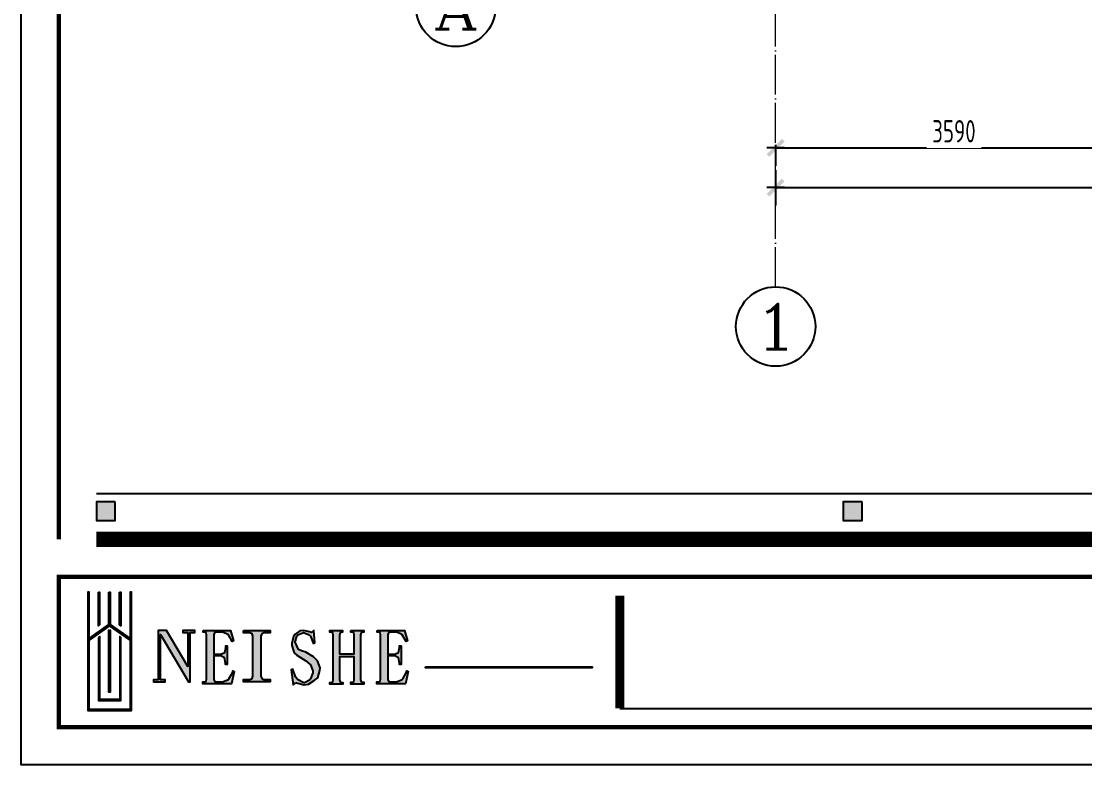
# Model space of a CAD drawing. Header units: inches. Extents: x -50945 to 250244, y -404780 to 18493.
# Drawn here: x 91323 to 102031, y -292400 to -284912 of the extents above; entities that cross this region are included whole.
import ezdxf
from ezdxf.enums import TextEntityAlignment as Align

# ---------------------------------------------------------------- set-up
doc = ezdxf.new("R2010")
doc.units = ezdxf.units.IN
doc.header["$MEASUREMENT"] = 0
doc.linetypes.add('DOTE', pattern=[2.42, 2, -0.2, 0.02, -0.2])
for name, color, linetype in [('15开关布置图-YJ', 2, 'Continuous'), ('AXIS', 1, 'Continuous'), ('AXIS_TEXT', 7, 'Continuous'), ('A图框', 7, 'Continuous'), ('D-ARCHI', 250, 'Continuous'), ('外标注', 50, 'Continuous')]:
    doc.layers.add(name, color=color, linetype=linetype)
doc.styles.add('_TCH_AXIS', font='COMPLEX', dxfattribs={"bigfont": 'GBCBIG'})
doc.styles.add('COMPLEX', font='COMPLEX')
doc.styles.add('HBA-DIMT', font='ARCHS.SHX', dxfattribs={"width": 0.8})
doc.dimstyles.new('HBA_40', dxfattribs={"dimscale": 50, "dimtxt": 2.5, "dimasz": 0.1, "dimexe": 2, "dimexo": 2.5, "dimgap": 0.6, "dimtad": 1, "dimdec": 0, "dimrnd": 5, "dimzin": 0, "dimtxsty": 'HBA-DIMT', "dimblk": 'HBA_DIMENSION_TICK', "dimblk1": 'HBA_DIMENSION_TICK', "dimblk2": 'HBA_DIMENSION_TICK', "dimcen": 0.125, "dimclrd": 44, "dimclre": 44, "dimclrt": 2, "dimadec": 0, "dimazin": 0, "dimtfac": 1, "dimtdec": 0, "dimtix": 1, "dimtmove": 1, "dimatfit": 3, "dimldrblk": 'HBA_Leader_Dot', "dimfxl": 0, "dimtvp": 1, "dimtfill": 1, "dimtolj": 1, "dimtzin": 0, "dimarcsym": 0})

# ---------------------------------------------------------------- blocks, each defined once
blk = doc.blocks.new('HBA_DIMENSION_TICK')
at = {"color": 0, "linetype": 'ByBlock'}
for p, q in [((-10, 0), (0, 0)), ((0, 0), (10, 0))]:
    blk.add_line(p, q, dxfattribs=at)
at = {"color": 50, "linetype": 'ByBlock'}
blk.add_solid([(-10, -7), (-7, -10), (7, 10), (10, 7)], dxfattribs=at)
blk = doc.blocks.new('*D726')
at = {"layer": 'Defpoints', "color": 0, "transparency": 16777216}
for p in [(98919, -285932), (102508, -285932), (102508, -286187)]:
    blk.add_point(p, dxfattribs=at)
at = {"layer": '外标注', "color": 44, "lineweight": -2, "transparency": 16777216}
for p, q in [((98919, -286157), (98919, -286367)), ((98928, -286187), (102499, -286187)), ((102508, -286157), (102508, -286367))]:
    blk.add_line(p, q, dxfattribs=at)
at = {"layer": '外标注', "color": 44, "lineweight": -2, "transparency": 16777216, "xscale": 9, "yscale": 9, "zscale": 9, "rotation": 180}
blk.add_blockref('HBA_DIMENSION_TICK', (98919, -286187), dxfattribs=at)
at = {"layer": '外标注', "color": 44, "lineweight": -2, "transparency": 16777216, "xscale": 9, "yscale": 9, "zscale": 9}
blk.add_blockref('HBA_DIMENSION_TICK', (102508, -286187), dxfattribs=at)
at = {"layer": '外标注', "color": 2, "transparency": 16777216, "insert": (100714, -286020), "char_height": 225, "attachment_point": 5, "style": 'HBA-DIMT', "bg_fill": 3, "box_fill_scale": 1.25, "bg_fill_color": 256, "bg_fill_true_color": 13158600, "bg_fill_transparency": 0}
blk.add_mtext('\\A1;3590', dxfattribs=at)
blk = doc.blocks.new('HBA_Leader_Dot')
at = {"color": 0, "linetype": 'ByBlock'}
blk.add_line((-5, 0), (-10, 0), dxfattribs=at)
at = {"color": 0, "linetype": 'ByBlock', "const_width": 5}
blk.add_lwpolyline([(-2.5, 0, 1), (2.5, 0, 1)], format="xyb", close=True, dxfattribs=at)
blk = doc.blocks.new('*D734')
at = {"layer": 'Defpoints', "color": 0, "transparency": 16777216}
for p in [(98919, -286187), (113619, -286187), (113619, -286587)]:
    blk.add_point(p, dxfattribs=at)
at = {"layer": '外标注', "color": 44, "lineweight": -2, "transparency": 16777216}
for p, q in [((98919, -286412), (98919, -286767)), ((113619, -286412), (113619, -286767)), ((98928, -286587), (113610, -286587))]:
    blk.add_line(p, q, dxfattribs=at)
at = {"layer": '外标注', "color": 44, "lineweight": -2, "transparency": 16777216, "xscale": 9, "yscale": 9, "zscale": 9, "rotation": 180}
blk.add_blockref('HBA_DIMENSION_TICK', (98919, -286587), dxfattribs=at)
at = {"layer": '外标注', "color": 44, "lineweight": -2, "transparency": 16777216, "xscale": 9, "yscale": 9, "zscale": 9}
blk.add_blockref('HBA_DIMENSION_TICK', (113619, -286587), dxfattribs=at)
at = {"layer": '外标注', "color": 2, "transparency": 16777216, "insert": (106269, -286420), "char_height": 225, "attachment_point": 5, "style": 'HBA-DIMT', "bg_fill": 3, "box_fill_scale": 1.25, "bg_fill_color": 256, "bg_fill_true_color": 13158600, "bg_fill_transparency": 0}
blk.add_mtext('\\A1;14700', dxfattribs=at)
blk = doc.blocks.new('_AXISO')
blk.add_circle((0, 0), 0.5)
at = {"layer": 'AXIS_TEXT', "style": 'COMPLEX', "width": 1.041667}
blk.add_attdef('A', text='', height=0.56, dxfattribs=at).set_placement((-0.25, -0.28), (0.25, -0.28), align=Align.FIT)
blk = doc.blocks.new('gegwe')
h = blk.add_hatch(color=9)
h.paths.add_polyline_path([(189652, -49616), (189652, -49028), (189629, -49028), (189629, -49617), (189269, -49867), (189269, -49028), (189267, -49028), (189246, -49028), (189246, -51182), (190039, -51182), (190039, -49027), (190014, -49027), (190014, -49865), (190014, -49868)])
h.paths.add_polyline_path([(190014, -49898), (190014, -51161), (189269, -51161), (189269, -49898), (189642, -49636)], flags=16)
h.paths.add_polyline_path([(189641, -49706), (189653, -49716), (189653, -50844), (189629, -50844), (189629, -49716)], flags=0)
h.paths.add_polyline_path([(189825, -49834), (189847, -49852), (189847, -51000), (189439, -51000), (189439, -49849), (189461, -49834), (189461, -50979), (189825, -50979)], flags=0)
h.paths.add_polyline_path([(189439, -49636), (189459, -49620), (189459, -49028), (189439, -49028)], flags=17)
h.paths.add_polyline_path([(189822, -49620), (189847, -49637), (189847, -49027), (189822, -49027)])
at = {"color": 9}
for points in [[(189267, -49028), (189246, -49028), (189246, -51182), (190039, -51182), (190039, -49027), (190014, -49027), (190014, -49865), (190014, -49868)], [(189269, -49867), (189269, -49028), (189267, -49028)], [(189269, -49867), (189629, -49617), (189629, -49028)], [(189439, -49028), (189459, -49028), (189459, -49620), (189439, -49636), (189439, -49028)], [(189629, -49028), (189650, -49028), (189652, -49028), (189652, -49616), (190014, -49868)], [(190014, -49898), (189642, -49636), (189269, -49898)], [(189641, -49706), (189653, -49716), (189653, -50844), (189629, -50844), (189629, -49716), (189641, -49706)], [(190014, -49898), (190014, -51161), (189269, -51161), (189269, -49898)], [(189439, -49849), (189439, -51000), (189847, -51000), (189847, -49852), (189825, -49834), (189825, -50979), (189461, -50979), (189461, -49834), (189461, -49834), (189439, -49849)]]:
    blk.add_lwpolyline(points, dxfattribs=at)
blk.add_lwpolyline([(189822, -49027), (189842, -49027), (189847, -49027), (189847, -49637), (189822, -49620), (189822, -49027)], close=True, dxfattribs=at)
blk = doc.blocks.new('gegeg')
at = {"layer": 'A图框'}
h = blk.add_hatch(color=256, dxfattribs=at)
h.dxf.hatch_style = 1
h.paths.add_polyline_path([(133887.3, -57732.7), (134062.3, -57732.7), (134062.3, -57557.7), (133887.3, -57557.7)])
h = blk.add_hatch(color=256, dxfattribs=at)
h.dxf.hatch_style = 1
h.paths.add_polyline_path([(140843.5, -57732.7), (141018.5, -57732.7), (141018.5, -57557.7), (140843.5, -57557.7)])
for points in [[(134738.8, -58777.2), (134738.8, -59092.8), (134540, -58756), (134463.5, -58756), (134463.5, -59216.8), (134419.9, -59216.8), (134419.9, -59236.8), (134528.9, -59236.8), (134528.9, -59216.8), (134483.5, -59216.8), (134483.5, -58793.9), (134744.9, -59236.8), (134760.9, -59236.8), (134760.9, -58777.2), (134803.7, -58777.2), (134803.7, -58756), (134692.9, -58756), (134692.9, -58777.2)], [(134913.7, -59211.7), (134909.4, -59229.2), (134893.3, -59234.9), (134879, -59234.9), (134879, -59252.6), (135144.7, -59252.6), (135170.2, -59139.4), (135158.2, -59133.4), (135153.3, -59151.2), (135121.4, -59208.6), (135115.8, -59214), (135061, -59234.9), (135000.2, -59234.9), (134986.4, -59229), (134979.8, -59212.4), (134979.8, -58994.3), (135046.9, -58994.3), (135081.6, -59011.4), (135090.7, -59060.7), (135090.7, -59072.6), (135104.9, -59072.6), (135104.9, -58900.9), (135091, -58900.9), (135091, -58918.6), (135081.7, -58962), (135047.4, -58976.6), (134979.7, -58976.6), (134979.7, -58796.5), (134986.2, -58779.4), (134999.9, -58773.6), (135065.3, -58773.5), (135113.6, -58794.4), (135151, -58860.5), (135162.9, -58854.9), (135137.2, -58756), (134881.4, -58756), (134881.4, -58773.3), (134893.2, -58773.3), (134909.3, -58779.1), (134913.7, -58797.1)], [(135417.1, -58810.7), (135426.3, -58787), (135444.9, -58779.2), (135505.9, -58779.2), (135505.9, -58756), (135255.7, -58756), (135255.7, -58779.4), (135317, -58779.4), (135338.2, -58787.2), (135344.4, -58810.4), (135344.4, -59182), (135338.7, -59205.4), (135316.5, -59213), (135255.5, -59213), (135255.5, -59236.8), (135506.1, -59236.8), (135506, -59213.2), (135445.6, -59213.4), (135426.7, -59205.8), (135417.1, -59182.1)], [(135836.8, -59038.2), (135881.8, -59077.6), (135902.7, -59132.2), (135901.7, -59151.8), (135881.1, -59207.8), (135871.5, -59220.4), (135825, -59243.1), (135812.8, -59242.1), (135761.4, -59214.5), (135741, -59188.7), (135715.9, -59117.6), (135702.1, -59123.3), (135720.7, -59263.5), (135736.8, -59248.4), (135750.7, -59243.1), (135822.9, -59263.2), (135863.1, -59257.2), (135916, -59222.9), (135949.5, -59199), (135968.3, -59131.1), (135971.4, -59104.9), (135945, -59039.9), (135909.1, -59001.6), (135836.9, -58960.3), (135798.3, -58947.2), (135768.3, -58935.3), (135738.5, -58864.4), (135752.5, -58809), (135761.8, -58797.4), (135809, -58778.1), (135815.8, -58777.1), (135868.7, -58796.7), (135879.6, -58811.4), (135909.8, -58880.1), (135921.7, -58873.4), (135912.2, -58756), (135903, -58770.6), (135889.2, -58776.6), (135859.7, -58765.2), (135815.9, -58756.5), (135781.8, -58761.6), (135736.4, -58793.6), (135723.6, -58813), (135706.6, -58877.1), (135707.5, -58896.2), (135729.6, -58963.8), (135754.6, -58986.2)], [(136288.5, -59002.5), (136288.5, -59216.3), (136284, -59234), (136267.9, -59239.9), (136255.6, -59239.9), (136255.6, -59257.6), (136379, -59257.6), (136379, -59239.8), (136367.1, -59239.8), (136353.2, -59234), (136346.3, -59217.5), (136346.3, -58797.2), (136352.9, -58779.7), (136367, -58773.9), (136376.9, -58773.9), (136376.9, -58756), (136258, -58756), (136258, -58773.9), (136267.6, -58773.9), (136283.7, -58779.6), (136288.6, -58797), (136288.6, -58975.1), (136150.2, -58975.1), (136150.2, -58797.1), (136157.3, -58779.6), (136171.5, -58773.9), (136180.4, -58773.9), (136180.4, -58756), (136061.8, -58756), (136061.8, -58773.9), (136071.6, -58773.9), (136088, -58779.6), (136092.6, -58797.2), (136092.6, -59216.5), (136088, -59234.1), (136071.7, -59240.2), (136059.7, -59240.2), (136059.7, -59257.7), (136183.1, -59257.7), (136183.1, -59240), (136171.3, -59240), (136157.3, -59234.6), (136150.5, -59217.5), (136150.5, -59002.5)], [(136534, -59211.7), (136529.7, -59229.2), (136513.6, -59234.9), (136499.3, -59234.9), (136499.3, -59252.6), (136765, -59252.6), (136790.5, -59139.4), (136778.5, -59133.4), (136773.6, -59151.2), (136741.7, -59208.6), (136736.1, -59214), (136681.3, -59234.9), (136620.5, -59234.9), (136606.7, -59229), (136600.1, -59212.4), (136600.1, -58994.3), (136667.2, -58994.3), (136701.9, -59011.4), (136711, -59060.7), (136711, -59072.6), (136725.2, -59072.6), (136725.2, -58900.9), (136711.3, -58900.9), (136711.3, -58918.6), (136702, -58962), (136667.7, -58976.6), (136600, -58976.6), (136600, -58796.5), (136606.5, -58779.4), (136620.2, -58773.6), (136685.6, -58773.5), (136733.9, -58794.4), (136771.3, -58860.5), (136783.2, -58854.9), (136757.5, -58756), (136501.7, -58756), (136501.7, -58773.3), (136513.5, -58773.3), (136529.6, -58779.1), (136534, -58797.1)], [(138503.1, -59103.8), (138503.1, -59096), (136950.7, -59096), (136950.7, -59103.8)]]:
    blk.add_hatch(color=256, dxfattribs=at).paths.add_polyline_path(points)
for p, q in [((133887.3, -57481.8), (161887.3, -57481.8)), ((138761.2, -59482.7), (146833.5, -59482.7))]:
    blk.add_line(p, q, dxfattribs=at)
for points in [[(162587.3, -39217.7), (162587.3, -60007.7), (133187.3, -60007.7), (133187.3, -39217.7)], [(134062.3, -57557.7), (133887.3, -57557.7), (133887.3, -57732.7), (134062.3, -57732.7)], [(141018.5, -57557.7), (140843.5, -57557.7), (140843.5, -57732.7), (141018.5, -57732.7)], [(134738.8, -58777.2), (134738.8, -59092.8), (134540, -58756), (134463.5, -58756), (134463.5, -59216.8), (134419.9, -59216.8), (134419.9, -59236.8), (134528.9, -59236.8), (134528.9, -59216.8), (134483.5, -59216.8), (134483.5, -58793.9), (134744.9, -59236.8), (134760.9, -59236.8), (134760.9, -58777.2), (134803.7, -58777.2), (134803.7, -58756), (134692.9, -58756), (134692.9, -58777.2), (134738.8, -58777.2)], [(135255.7, -58756), (135505.9, -58756), (135505.9, -58779.2), (135444.9, -58779.2), (135426.3, -58787), (135417.1, -58810.7), (135417.1, -59182.1), (135426.7, -59205.8), (135445.6, -59213.4), (135506, -59213.2), (135506.1, -59236.8), (135255.5, -59236.8), (135255.5, -59213), (135316.5, -59213), (135338.7, -59205.4), (135344.4, -59182), (135344.4, -58810.4), (135338.2, -58787.2), (135317, -58779.4), (135255.7, -58779.4), (135255.7, -58756)], [(136950.7, -59096), (138503.1, -59096), (138503.1, -59103.8), (136950.7, -59103.8)]]:
    blk.add_lwpolyline(points, close=True, dxfattribs=at)
for points, const_width in [([(133537.3, -57907.7), (133537.3, -42754.7)], 42), ([(161887.3, -57907.7), (133887.3, -57907.7)], 140), ([(138761.2, -58432.7), (138761.2, -59482.7)], 84)]:
    blk.add_lwpolyline(points, dxfattribs=dict(at, const_width=const_width))
at = {"layer": 'A图框', "const_width": 42}
blk.add_lwpolyline([(133537.3, -58257.7), (162237.3, -58257.7), (162237.3, -59657.7), (133537.3, -59657.7)], close=True, dxfattribs=at)
at = {"layer": 'A图框'}
for points in [[(134881.5, -58756), (135137.2, -58756), (135162.9, -58854.9), (135151, -58860.5), (135115.9, -58798.5), (135111.6, -58793.5), (135065.3, -58773.5), (134999.9, -58773.6), (134986.2, -58779.4), (134979.7, -58796.5), (134979.7, -58976.6), (135047.4, -58976.6), (135081.7, -58962), (135091, -58918.6), (135091, -58900.9), (135104.9, -58900.9), (135104.9, -59072.6), (135090.7, -59072.6), (135090.7, -59060.7), (135081.6, -59011.4), (135046.9, -58994.3), (134979.8, -58994.3), (134979.8, -59212.4), (134986.4, -59229), (135000.2, -59234.9), (135061, -59234.9), (135115.8, -59214), (135121.4, -59208.6), (135153.3, -59151.2), (135158.2, -59133.4), (135170.2, -59139.4), (135144.7, -59252.6), (134879, -59252.6), (134879, -59234.9), (134893.3, -59234.9), (134909.4, -59229.2), (134913.7, -59211.7), (134913.7, -58797.1), (134909.3, -58779.1), (134893.2, -58773.3), (134881.4, -58773.3), (134881.4, -58756)], [(135909.8, -58880.1), (135921.7, -58873.4), (135912.2, -58756), (135903, -58770.6), (135889.2, -58776.6), (135859.7, -58765.2), (135815.9, -58756.5), (135781.8, -58761.6), (135736.4, -58793.6), (135723.6, -58813), (135706.6, -58877.1), (135707.5, -58896.2), (135729.6, -58963.8), (135754.6, -58986.2), (135836.8, -59038.2), (135881.8, -59077.6), (135902.7, -59132.2), (135901.7, -59151.8), (135881.1, -59207.8), (135871.5, -59220.4), (135825, -59243.1), (135812.8, -59242.1), (135761.4, -59214.5), (135741, -59188.7), (135715.9, -59117.6), (135702.1, -59123.3), (135720.7, -59263.5), (135736.8, -59248.4), (135750.7, -59243.1), (135822.9, -59263.2), (135863.1, -59257.2), (135916, -59222.9), (135949.5, -59199), (135968.3, -59131.1), (135971.4, -59104.9), (135945, -59039.9), (135909.1, -59001.6), (135836.9, -58960.3), (135798.3, -58947.2), (135768.3, -58935.3), (135738.5, -58864.4), (135752.5, -58809), (135761.8, -58797.4), (135809, -58778.1), (135815.8, -58777.1), (135868.7, -58796.7), (135879.6, -58811.4), (135909.8, -58880.1)], [(136258, -58756), (136376.9, -58756), (136376.9, -58773.9), (136367, -58773.9), (136352.9, -58779.7), (136346.3, -58797.2), (136346.3, -59217.5), (136353.2, -59234), (136367.1, -59239.8), (136379, -59239.8), (136379, -59257.6), (136255.6, -59257.6), (136255.6, -59239.9), (136267.9, -59239.9), (136284, -59234), (136288.5, -59216.3), (136288.5, -59002.5), (136150.5, -59002.5), (136150.5, -59217.5), (136157.3, -59234.6), (136171.3, -59240), (136183.1, -59240), (136183.1, -59257.7), (136059.7, -59257.7), (136059.7, -59240.2), (136071.7, -59240.2), (136088, -59234.1), (136092.6, -59216.5), (136092.6, -58797.2), (136088, -58779.6), (136071.6, -58773.9), (136061.8, -58773.9), (136061.8, -58756), (136180.4, -58756), (136180.4, -58773.9), (136171.5, -58773.9), (136157.3, -58779.6), (136150.2, -58797.1), (136150.2, -58975.1), (136288.6, -58975.1), (136288.6, -58797), (136283.7, -58779.6), (136267.6, -58773.9), (136258, -58773.9), (136258, -58756)], [(136501.8, -58756), (136757.5, -58756), (136783.2, -58854.9), (136771.3, -58860.5), (136736.2, -58798.5), (136731.9, -58793.5), (136685.6, -58773.5), (136620.2, -58773.6), (136606.5, -58779.4), (136600, -58796.5), (136600, -58976.6), (136667.7, -58976.6), (136702, -58962), (136711.3, -58918.6), (136711.3, -58900.9), (136725.2, -58900.9), (136725.2, -59072.6), (136711, -59072.6), (136711, -59060.7), (136701.9, -59011.4), (136667.2, -58994.3), (136600.1, -58994.3), (136600.1, -59212.4), (136606.7, -59229), (136620.5, -59234.9), (136681.3, -59234.9), (136736.1, -59214), (136741.7, -59208.6), (136773.6, -59151.2), (136778.5, -59133.4), (136790.5, -59139.4), (136765, -59252.6), (136499.3, -59252.6), (136499.3, -59234.9), (136513.6, -59234.9), (136529.7, -59229.2), (136534, -59211.7), (136534, -58797.1), (136529.6, -58779.1), (136513.5, -58773.3), (136501.7, -58773.3), (136501.7, -58756)]]:
    blk.add_lwpolyline(points, dxfattribs=at)
at = {"layer": '15开关布置图-YJ', "color": 2, "xscale": 0.5119999999988067, "yscale": 0.5119999999988067, "zscale": 0.5119999999988067}
blk.add_blockref('gegwe', (36913.5, -33298.6), dxfattribs=at)

msp = doc.modelspace()

# ---------------------------------------------------------------- block references
at = {"layer": 'AXIS'}
ref = msp.add_blockref('_AXISO', (95698.87, -284766.95), dxfattribs=dict(at, xscale=800, yscale=800, zscale=800))
ref.add_attrib('A', 'A', dxfattribs={"layer": 'AXIS_TEXT', "height": 452.55, "style": '_TCH_AXIS', "width": 1.166667}).set_placement((95472.6, -284993.23), (95925.15, -284993.23), align=Align.FIT)
ref = msp.add_blockref('_AXISO', (98918.67, -287986.95), dxfattribs=dict(at, xscale=800, yscale=800, zscale=800))
ref.add_attrib('A', '1', dxfattribs={"layer": 'AXIS_TEXT', "height": 452.55, "style": '_TCH_AXIS', "width": 2.333333}).set_placement((98692.4, -288213.23), (99144.95, -288213.23), align=Align.FIT)

# ---------------------------------------------------------------- dimensions: what is measured, and where the dimension line sits
at = {"layer": '外标注'}
dim = msp.add_linear_dim(base=(102508.37, -286186.95), p1=(98918.67, -285931.91), p2=(102508.37, -285931.91), dimstyle='HBA_40', override={"dimscale": 90, "dimfxl": 200, "dimfxlon": 1}, dxfattribs=at)
dim.commit()
dim.dimension.update_dxf_attribs({"geometry": '*D726', "text_midpoint": (100713.52, -286020.45)})

# ---------------------------------------------------------------- next in the draw order: dimensions: what is measured, and where the dimension line sits
dim = msp.add_linear_dim(base=(113618.67, -286586.95), p1=(98918.67, -286186.95), p2=(113618.67, -286186.95), dimstyle='HBA_40', override={"dimscale": 90, "dimfxl": 200, "dimfxlon": 1}, dxfattribs=at)
dim.commit()
dim.dimension.update_dxf_attribs({"geometry": '*D734', "text_midpoint": (106268.67, -286420.45)})

# ---------------------------------------------------------------- next in the draw order: linework, layer by layer
at = {"layer": 'D-ARCHI', "color": 251, "linetype": 'DOTE', "lineweight": 5, "ltscale": 200}
msp.add_line((98918.67, -287586.95), (98918.67, -272638.38), dxfattribs=at)

# ---------------------------------------------------------------- next in the draw order: block references
at = {"layer": '15开关布置图-YJ', "color": 2, "xscale": 1.081091401797356, "yscale": 1.081091401797356, "zscale": 1.081091401797356}
msp.add_blockref('gegeg', (-52664.31, -227526.41), dxfattribs=at)

doc.saveas('drawing.dxf')
